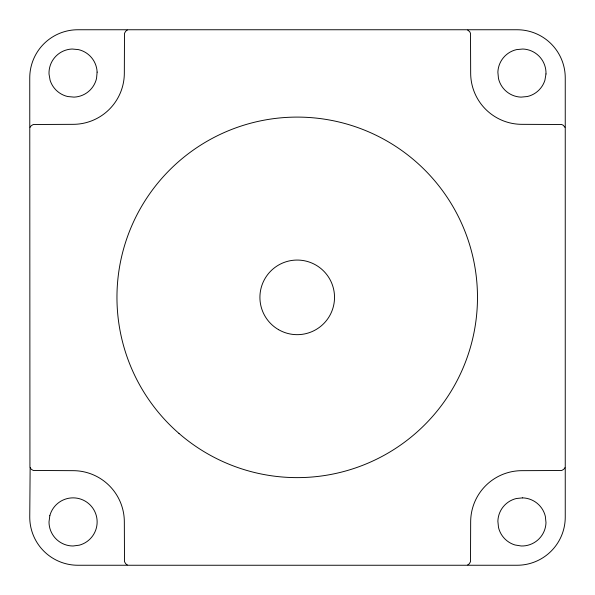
<?xml version="1.0" encoding="UTF-8"?>
<svg xmlns="http://www.w3.org/2000/svg" width="595" height="595" viewBox="0 0 595 595"><rect width="100%" height="100%" fill="white"/><g stroke="black" fill="none" stroke-linecap="round" stroke-linejoin="round"><path stroke-width="0.89" d="M30.137 467.685L29.75 517.115A48.136 48.136 0 0 0 77.886 565.25L517.115 565.25A48.136 48.136 0 0 0 565.25 517.115L565.25 77.886A48.136 48.136 0 0 0 517.115 29.75L77.886 29.75A48.136 48.136 0 0 0 29.75 77.886L29.936 467.09L31.178 469.239L33.32 470.481L73.073 470.667A51.267 51.267 0 0 1 124.333 521.927L124.496 561.68L125.746 563.837L127.308 564.886M30.114 127.308L31.163 125.746L33.32 124.496L73.073 124.333A51.267 51.267 0 0 0 124.333 73.073L124.496 33.32L125.746 31.163L127.308 30.114M564.886 467.692L563.837 469.254L561.68 470.504L521.927 470.667A51.267 51.267 0 0 0 470.667 521.927L470.504 561.68L469.254 563.837L467.692 564.886M467.692 30.114L469.671 31.632L470.504 33.32L470.667 73.073A51.267 51.267 0 0 0 521.927 124.333L561.68 124.496L563.368 125.329L564.886 127.308M97.119 72.121L96.546 78.376A24.068 24.068 0 0 1 74.025 97.119L67.77 96.546A24.068 24.068 0 0 1 50.092 80.213L49.021 74.025A24.068 24.068 0 0 1 72.121 49.021L78.376 49.593A24.068 24.068 0 0 1 97.119 72.121M49.824 515.701L49.006 521.927A24.068 24.068 0 0 0 73.073 545.994L79.299 545.176A24.068 24.068 0 0 0 90.09 504.91A24.068 24.068 0 0 0 49.824 515.701M545.979 73.951L544.931 80.147A24.068 24.068 0 0 1 527.304 96.531L521.049 97.126A24.068 24.068 0 0 1 498.469 78.451L497.874 72.196A24.068 24.068 0 0 1 516.549 49.616L522.804 49.021A24.068 24.068 0 0 1 545.979 73.951M522.633 497.874L516.378 498.506A24.068 24.068 0 0 0 497.874 521.227L498.506 527.475A24.068 24.068 0 0 0 515.025 544.983L521.227 545.987A24.068 24.068 0 0 0 545.987 522.633L545.347 516.378A24.068 24.068 0 0 0 522.633 497.874M178.961 433.413A180.263 180.263 0 0 0 474.17 331.757A180.263 180.263 0 0 0 238.528 126.921A180.263 180.263 0 0 0 178.961 433.413M278.564 329.667A37.306 37.306 0 0 0 334.524 297.366A37.306 37.306 0 0 0 278.564 265.058A37.306 37.306 0 0 0 278.564 329.667"/></g></svg>
